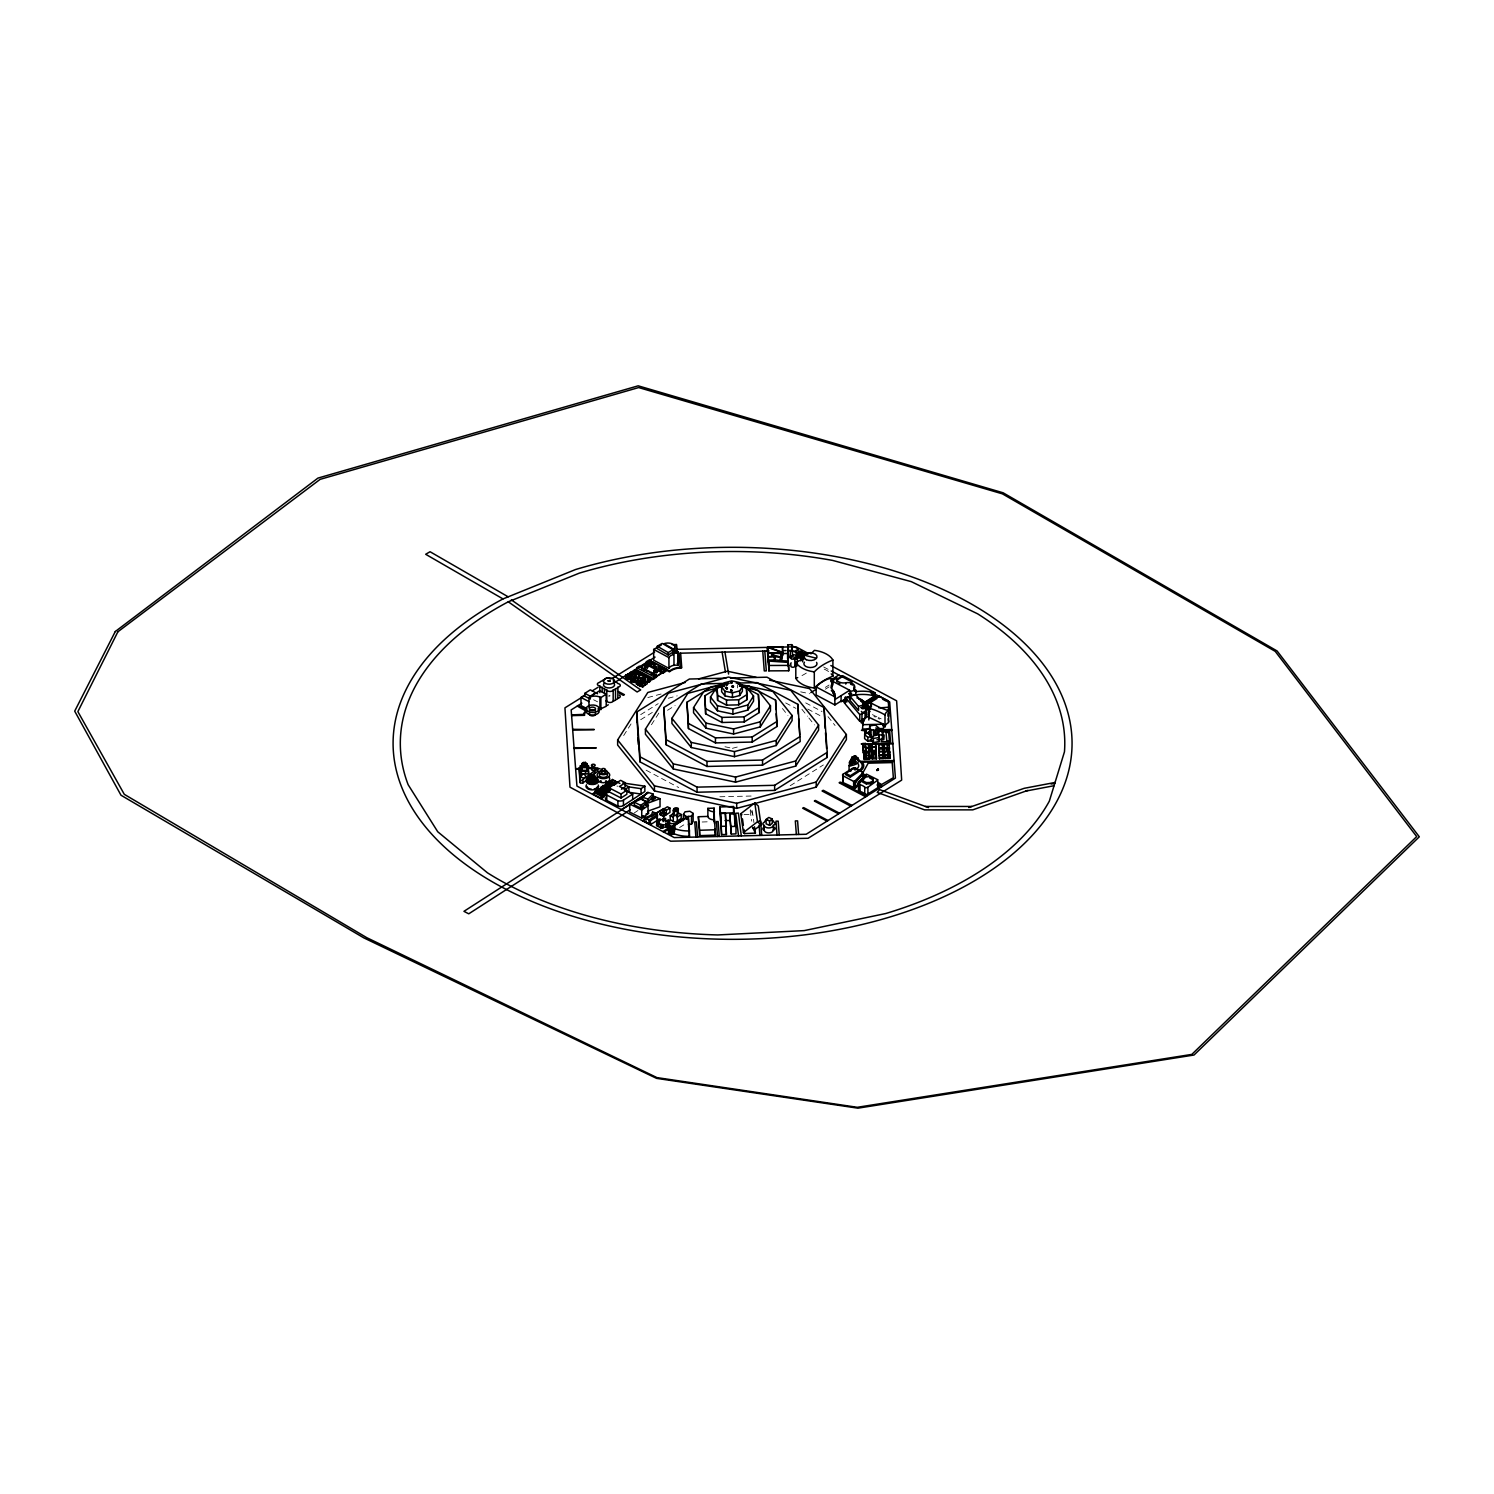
<?xml version="1.0" encoding="UTF-8"?>
<svg xmlns="http://www.w3.org/2000/svg" width="1494" height="1494" viewBox="0 0 1494 1494"><rect width="100%" height="100%" fill="white"/><g stroke="black" fill="none" stroke-linecap="round" stroke-linejoin="round"><path stroke-width="0.75" stroke-dasharray="5 3.75" d="M623.67 735.552L632.111 722.256M651.44 724.739L659.862 711.499M634.278 812.96L637.919 810.514M679.565 827.545L685.354 823.885M618.086 786.18L616.929 786.105M825.304 687.389L829.058 685.036M825.379 689.201L829.058 686.885M640.683 714.636L658.219 703.637M640.683 719.716L652.374 712.395M667.557 710.266L675.101 705.542M790.214 785.713L823.343 764.965M647.817 697.549L661.076 694.019M668.266 698.258L677.193 695.868M732.433 748.326L739.661 746.402M608.768 695.214L610.112 695.812L608.768 696.409M744.049 814.641L752.733 814.211L749.895 808.553M702.161 821.999L707.876 821.793M719.884 796.769L751.818 796.022M800.691 691.853L809.58 693.72M724.963 746.739L730.566 747.934M593.585 699.752L597.563 701.825M823.68 666.978L829.357 669.984M805.714 702.89L822.017 711.555M807.75 709.052L822.017 716.653M785.676 702.927L795.91 708.361M646.08 770.194L678.706 787.543M827.993 716.672L835.071 725.505M801.886 709.258L807.451 716.205M808.852 717.96L814.417 724.907M782.426 708.511L787.954 715.402M752.266 810.644L753.928 822.596M750.193 810.663L751.687 821.14M737.476 684.551L737.476 687.95M806.33 673.066A59.088 34.119 0 0 1 799.551 676.763M824.202 669.125A25.249 14.585 0 0 1 828.834 671.758M881.161 718.838A94.533 54.587 0 0 1 878.304 717.55M876.885 716.877A94.533 54.587 0 0 1 871.506 714.076M879.518 719.118A81.479 47.042 0 0 1 878.098 718.483M875.335 717.139A81.479 47.042 0 0 1 873.971 716.448"/><path stroke-width="1.5" d="M658.761 825.939L659.078 822.503L656.874 822.186L656.557 825.622L661.487 828.348L662.757 828.124L663.056 824.707L660.852 824.389L660.852 827.078M851.599 757.981L853.466 758.298L852.999 761.903L856.267 761.66L854.064 763.527L856.137 763.527L855.11 762.482M586.843 763.509L586.843 770.362L581.894 770.362L581.913 763.509L586.843 763.509L586.843 766.198M629.254 675.381L628.918 676.95L626.808 676.782L625.669 675.064L631.103 674.56L629.254 675.381L628.918 679.359L625.65 678.519L627.293 677.566M830.907 680.349L849.656 690.265L834.903 699.547L834.324 695.027M816.154 686.923C819.814 682.347 836.136 672.412 831.859 684.196A10.981 6.331 0 0 0 832.363 689.294L834.903 696.858L816.154 686.923L816.154 695.009L834.903 704.944L841.085 701.041A19.982 11.541 0 0 1 846.818 700.014M869.732 725.916L869.545 729.259L875.017 730.398L878.584 727.746L875.316 724.963L869.732 725.916L869.545 734.637L871.058 734.955L871.058 729.576M869.545 734.637L864.783 731.201L868.35 728.549M869.732 731.294L864.615 734.562L867.883 737.326L867.883 741.36L873.467 740.426M873.504 730.08L873.467 736.393L867.883 737.326M870.087 739.735L873.355 742.499L878.939 741.566L879.107 738.204M876.903 739.847L882.487 738.914L882.674 735.552L882.674 731.518L877.202 730.379M882.487 738.914L882.674 731.518M877.837 768.738L878.397 770.176L877.09 770.082M869.545 728.867L862.542 729.035L863.252 719.23L867.659 716.69L883.533 724.198L883.533 728.53L878.864 728.642M799.832 655.866L795.35 652.056L800.093 655.343M831.28 688.155A10.981 6.331 0 0 1 831.859 686.885L832.644 683.542L831.355 680.834M668.938 668.378L668.938 657.621A7.096 4.09 0 0 1 673.14 654.708L673.645 651.421L678.183 651.701L677.903 665.334A7.096 4.09 0 0 0 675.027 665.185L673.14 665.465A7.096 4.09 0 0 0 668.938 668.378L653.681 660.199L653.681 649.423L661.356 644.997M673.364 654.279L673.682 649.255A6.947 4.015 0 0 0 672.823 644.194A6.947 4.015 0 0 0 664.046 643.709L673.682 649.255M677.903 665.334L678.183 651.701M877.818 768.812C879.686 770.792 876.343 769.896 878.155 768.812M629.254 677.79L630.898 677.903L631.103 674.56M613.175 680.853A3.305 1.905 0 0 1 615.509 682.198A3.305 1.905 0 0 1 617.825 683.542A3.305 1.905 0 0 1 620.253 685.148A3.305 1.905 0 0 1 618.628 687.035L617.844 687.352A3.305 1.905 0 0 1 615.509 688.715A3.305 1.905 0 0 1 613.175 690.06A3.305 1.905 0 0 1 610 691.461A3.305 1.905 0 0 1 606.807 690.06A3.305 1.905 0 0 1 604.472 688.715A3.305 1.905 0 0 1 602.157 687.352A3.305 1.905 0 0 1 599.822 686.007A3.305 1.905 0 0 1 597.376 684.177A3.305 1.905 0 0 1 599.822 682.347A3.305 1.905 0 0 1 602.157 680.984A3.305 1.905 0 0 1 603.688 679.845L604.323 679.677A3.305 1.905 0 0 1 606.956 678.201A3.305 1.905 0 0 1 610.318 679.042M617.881 687.221L617.844 698.408A3.305 1.905 0 0 1 615.509 699.752A3.305 1.905 0 0 1 613.175 701.097A3.305 1.905 0 0 1 610 702.497A3.305 1.905 0 0 1 606.807 701.097A3.305 1.905 0 0 1 606.022 700.91M730.697 682.739C731.612 682.123 732.247 683.598 730.697 682.328M731.07 682.328L731.164 683.019M864.522 702.516L864.54 702.423A3.305 1.905 0 0 0 862.897 700.779L862.393 700.649A3.305 1.905 0 0 0 860.077 699.136L859.592 699.024A3.305 1.905 0 0 0 856.902 697.903M878.267 769.503L877.071 770.325M727.69 683.617L726.719 683.169C724.011 687.632 729.427 681.731 726.962 684.943M726.85 685.036L726.999 684.103M674.13 833.783A24.782 14.305 0 0 0 689.444 836.323L689.444 830.944A24.782 14.305 0 0 1 674.13 828.404L674.522 823.68L668.826 823.511L668.416 833.11C673.813 837.835 675.848 830.44 674.13 825.715M674.672 827.919L674.877 824.445M878.435 769.933L876.959 770.605L877.8 769.055M790.513 657.528L788.458 657.64L787.712 644.848L791.764 644.642L792.642 655.212M802.353 654.708L805.471 654.092L802.353 654.708L802.353 660.759M854.96 780.914L863.028 772.659L860.432 770.437A8.572 4.949 0 0 1 855.576 767.86L853.279 767.841L843.064 774.247L843.064 780.97A1.998 1.158 0 0 0 843.176 782.595L855.147 788.216L854.96 780.914L855.632 782.464L862.953 774.116L854.96 782.258M647.668 667.314L646.435 665.334L644.53 667.09L647.332 667.444L647.668 666.511L644.885 666.175M647.332 668.248L647.668 665.969M653.812 672.673L654.148 670.395L656.949 670.731L656.949 672.076M656.949 670.731L656.594 672.207L653.812 671.87L656.949 671.273M674.037 808.684L673.925 813.278A2.241 1.289 0 0 0 674.448 814.23M780.764 657.435L779.644 660.404L775.181 659.844L774.826 656.688L780.764 657.435L780.764 661.02M877.762 769.429L877.426 770.082M794.808 658.424A2.054 1.195 0 0 0 792.548 656.837A2.054 1.195 0 0 0 791.297 658.761A2.054 1.195 0 0 0 794.808 658.424L794.939 658.126M790.961 665.67A2.054 1.195 0 0 0 792.175 667.183A2.054 1.195 0 0 0 794.808 666.492L794.864 658.275M663.149 821.644L663.448 818.208L664.718 817.984L665.67 821.214M665.372 821.943L665.67 818.507M788.29 661.039L787.599 653.382L781.418 653.7L781.922 657.36L780.559 660.665L788.29 661.039L788.29 666.417M666.156 823.474L666.754 824.763L668.36 823.829L663.056 825.23L658.779 823.773L658.126 822.503L660.404 819.422L659.47 818.88L657.846 819.814L658.2 821.775M666.156 824.016L668.079 822.204L667.444 820.411L668.714 820.187L669.349 824.146L669.667 820.71M667.127 821.681L667.444 820.411M660.535 827.807L660.852 824.389M662.757 828.124L663.056 824.707M663.056 827.396L668.36 826.518M849.451 764.909L849.451 762.22L851.449 759.587L852.757 763.602L849.078 765.619L849.078 770.997A9.169 5.304 0 0 0 851.113 770.923M851.132 761.585L852.066 757.066L852.999 760.558L855.296 759.96L852.925 758.56M852.925 757.215L852.476 759.475L853.466 758.298M647.518 813.539L646.118 813.95M683.412 820.561L683.412 814.51L685.018 811.802L689.873 811.261L693.123 813.408L693.123 821.495L691.498 824.184L688.473 824.539L689.444 836.323M691.498 824.184L691.498 816.116L693.123 813.408M596.872 770.008L597.749 771.24L582.865 783.005L580.382 783.155L579.149 767.692L579.784 779.756L581.334 780.708L598.011 768.159L587.889 767.505M769.559 680.162L809.58 688.641L846.388 734.544L846.388 739.623L816.21 787.114L736.691 808.366L654.447 790.942L617.638 745.039L617.638 739.96L647.817 692.469L685.372 682.422M645.427 729.128L668.266 693.179L728.474 677.081L790.737 690.284L818.6 725.02L818.6 730.118L795.742 766.067L735.552 782.165L673.29 768.962L645.427 734.208L645.427 729.128L673.29 763.882L673.29 768.962M738.652 684.14L772.753 691.367L792.081 715.477L792.081 720.575L776.226 745.506L734.469 756.674L691.274 747.523L671.927 723.413L671.927 718.315L687.8 693.384L727.354 682.795M743.209 687.221L758.093 690.377L770.474 705.822L770.474 710.901L760.315 726.868L733.591 734.021L705.934 728.157L693.552 712.731L693.552 707.633L703.711 691.666L724.721 685.839M739.978 685.989L746.608 687.408L753.536 696.036L753.536 701.134L747.859 710.061L732.9 714.076L717.419 710.789L710.49 702.143L710.49 697.063L716.168 688.118L716.168 691.517M721.639 687.091L724.366 682.777L731.593 680.853L739.044 682.422L742.387 686.586L742.387 691.218L739.661 695.532L732.433 697.455L724.963 695.868L721.639 691.703L721.639 687.091L724.963 691.255L724.963 695.868M739.661 695.532L739.661 690.9L742.387 686.586M747.859 710.061L747.859 704.981L753.536 696.036M760.315 726.868L760.315 721.789L770.474 705.822M776.226 745.506L776.226 740.426L792.081 715.477M795.742 766.067L795.742 760.969L818.6 725.02M816.21 787.114L816.21 782.034L846.388 734.544M790.998 650.357L792.903 650.674L788.608 650.488L790.513 650.805L790.251 657.136L788.608 657.211L787.712 644.848M861.328 711.387L862.766 712.825L864.354 711.63M865.437 717.792A3.305 1.905 0 0 0 866.277 715.943L866.595 706.475A3.305 1.905 0 0 0 866.259 705.019L865.866 704.72A3.305 1.905 0 0 0 864.559 702.516M807.638 653.7L810.42 652.598L811.503 653.532M643.821 685.372L641.561 685.41L643.821 685.372L642.663 687.035L641.393 686.288L642.551 685.615L641.486 682.945C639.787 684.457 641.15 688.323 640.291 682.179L639.245 681.581L637.994 684.345L636.351 683.935L637.172 680.274L637.863 684.252M858.639 782.37L866.427 774.135L878.042 779.887L867.902 787.226A2.222 1.289 0 0 1 864.746 787.301A8.572 4.949 0 0 0 859.89 784.723L859.386 784.462A3.175 1.83 0 0 1 858.639 782.37L858.639 789.112A3.175 1.83 0 0 0 859.386 791.204L859.89 791.465A8.572 4.949 0 0 1 864.746 794.042A2.222 1.289 0 0 0 867.902 793.949L877.874 787.674L877.781 786.386M858.639 789.112L858.004 783.547L865.325 774.639M862.654 779.084L858.004 783.547M843.064 774.247A1.998 1.158 0 0 0 843.176 775.872L853.784 781.474L855.632 781.101M857.873 784.294L855.632 787.842M862.953 779.494L855.483 788.01L855.483 781.287M646.342 793.351L640.721 799.253L629.702 804.052L629.702 812.12L641.729 818.096L648.527 813.408L647.574 803.23L660.031 798.692L660.031 806.779L647.574 811.298L648.527 813.408M642.737 797.292L647.724 792.287L653.102 794.061L653.102 796.75L648.097 801.774L642.737 799.981L642.737 797.292L648.097 799.085L653.102 794.061M726.719 683.393C726.794 685.597 724.814 682.366 727.839 684.065M726.476 684.551L727.391 683.393M597.749 768.551L597.749 771.24M733.517 686.81C730.379 685.634 734.712 687.352 731.724 686.904M668.341 824.258L671.422 826.443L674.672 825.23M849.208 697.212L849.078 698.37L850.982 698.744M740.744 813.726L754.806 802.913L758.298 805.994L760.988 824.856L754.956 829.506L752.584 827.415L755.422 833.073L744.572 833.596L743.433 832.588L740.744 813.726L741.883 814.734M743.433 832.588L757.495 821.775L754.806 802.913M766.123 819.459L768.775 817.442L772.249 818.973L772.249 823.362L769.597 825.379L766.123 823.848L766.123 819.459L769.597 820.99L772.249 818.973M732.172 683.057L732.116 682.067M866.184 715.813L866.539 715.533A3.305 1.905 0 0 0 866.539 713.628L866.595 713.198A3.305 1.905 0 0 0 866.259 711.742L865.866 711.443A3.305 1.905 0 0 0 865.698 709.986M864.186 719.081L861.926 719.417M871.058 734.955L870.087 735.683L873.355 738.466L873.355 742.499M873.504 735.459L876.007 735.048L876.007 729.67M877.594 728.474L877.594 733.853L878.584 727.746M678.183 808.534L678.183 812.829L681.189 814.473L681.189 818.413L677.249 821.121A2.092 1.214 0 0 1 673.383 821.345L670.208 819.664L670.208 815.705L674.037 812.997M681.189 814.473L677.249 817.181A2.092 1.214 0 0 0 675.848 815.668M641.729 818.096L641.729 810.028L648.527 805.341M634.278 802.185L639.731 798.524L646.099 801.68L646.099 804.37L647.444 804.258L645.8 803.641L640.627 808.03L634.278 804.892L634.278 802.185L640.627 805.341L646.099 801.68M730.846 689.705L732.041 690.732L730.846 689.705L730.846 691.05L732.041 690.732M862.99 778.654L865.717 776.861L869.825 776.712L872.907 778.281L873.187 781.997L870.46 783.79L866.352 783.939L863.252 782.37L862.99 778.654L862.99 779.999L865.717 776.861M863.252 782.37L863.252 781.026L866.352 782.595L870.46 782.445L873.187 780.652M609.982 789.598L606.433 791.895A3.884 2.241 0 0 0 606.769 795.069L606.769 800.448L617.918 806.144A4.631 2.671 0 0 0 623.446 805.527L644.848 791.54L644.848 786.161L622.811 782.968M606.769 795.069L617.918 800.765A4.631 2.671 0 0 0 623.446 800.13L632.672 794.117L624.361 789.859L628.918 786.908L641.038 788.664L644.848 786.161M625.314 782.744L619.524 786.479L626.845 790.27L626.845 794.266L621.037 798.001L609.01 791.801L609.01 787.805L620.608 780.316L625.314 782.744L625.314 786.74L621.448 789.243M621.037 798.001L621.037 794.005L626.845 790.27M845.809 773.406L854.176 767.991L858.714 770.325L858.714 771.67L850.347 777.085L845.809 774.751L845.809 773.406L850.347 775.741L858.714 770.325M588.468 698.109L584.826 696.204L584.826 693.365L590.298 689.854L597.563 693.758M586.974 708.642L580.998 705.523L580.998 697.455L584.528 695.196M590.298 699.061L590.298 696.223L595.77 692.693M588.972 707.652L588.972 697.549L599.561 690.751L606.191 694.187L606.191 706.307L599.916 709.202L599.916 697.082M598.179 708.586A8.18 4.725 0 0 1 599.169 708.884L600.887 709.706L600.887 697.586L606.191 694.187M626.472 812.288L468.743 913.824L463.943 911.34L647.929 792.903L621.392 809.599M636.761 667.725L639.301 666.1A2.39 1.382 0 0 0 641.748 667.37A2.39 1.382 0 0 0 644.213 668.64A2.39 1.382 0 0 0 646.659 669.928A2.39 1.382 0 0 0 649.106 671.198A2.39 1.382 0 0 0 651.552 672.468A2.39 1.382 0 0 0 653.998 673.738A2.39 1.382 0 0 0 656.445 675.027L656.445 677.174L653.905 678.799L636.761 669.872L636.761 667.725L653.905 676.651L656.445 675.027M646.435 661.693L648.975 660.068L666.119 668.995L666.119 671.142L663.56 672.767A2.39 1.382 0 0 0 661.114 671.497A2.39 1.382 0 0 0 658.667 670.227A2.39 1.382 0 0 0 656.221 668.938A2.39 1.382 0 0 0 653.774 667.669A2.39 1.382 0 0 0 651.328 666.399A2.39 1.382 0 0 0 648.882 665.129A2.39 1.382 0 0 0 646.435 663.84L646.435 661.693A2.39 1.382 0 0 1 648.882 662.962A2.39 1.382 0 0 1 651.328 664.251A2.39 1.382 0 0 1 653.774 665.521A2.39 1.382 0 0 1 656.221 666.791A2.39 1.382 0 0 1 658.667 668.061A2.39 1.382 0 0 1 661.114 669.349A2.39 1.382 0 0 1 663.56 670.619L666.119 668.995M646.435 663.84L648.975 662.216M661.058 815.164L661.058 812.941L662.888 811.765L666.305 813.651L662.888 812.923L663.822 809.076L667.426 806.779L669.91 808.067L669.91 812.419L663.541 816.471L659.601 814.417L664.382 810.308M659.601 814.417L664.382 811.373M666.305 814.716L666.305 810.364L669.91 808.067M663.541 816.471L663.541 814.23L665.372 813.053L665.372 814.23M673.794 825.846L685.354 818.488L685.354 815.799M581.894 703.17L571.175 709.911L576.927 786.068L674.261 837.592L806.181 834.268L895.41 778.075L889.677 701.9L870.162 691.573M614.426 682.665L647.163 662.047M648.919 660.946L655.063 657.08M607.143 705.504L608.282 704.794M595.023 792.193L597.973 788.72L601.204 790.419L601.204 792.044L598.254 793.893L595.023 791.372L596.181 790.643L599.411 792.362L598.254 793.893M601.279 788.234L604.51 789.934L606.303 787.207L606.303 788.813L603.352 790.662L600.121 788.963L603.072 785.489L610.654 789.766M608.338 787.413L609.496 785.881L606.247 784.163L605.107 784.892L608.338 787.413L611.27 785.564L611.27 783.939L609.496 786.684L606.247 784.985L606.247 783.36L608.039 782.24L612.708 784.667L615.64 782.819L615.64 781.213L612.409 779.494L610.616 782.24M612.409 779.494L612.409 781.101L609.459 782.968L610.616 781.418L613.847 783.136L612.708 784.667M600.121 788.963L601.279 787.431L604.51 789.131L603.352 790.662M604.024 786.255L608.488 789.206M605.107 785.695L608.039 783.846L608.039 782.24M608.226 783.416L612.036 784.929M613.847 783.939L615.64 781.213M596.181 791.465L599.411 793.165L601.204 790.419M599.318 794.453L602.25 790.98L605.425 792.66L605.425 794.285L602.493 796.134L599.318 793.65L600.457 792.922L603.651 794.603L602.493 796.134M607.591 792.903L608.749 791.372L605.556 789.691L604.416 791.222L607.348 787.749L607.348 789.374M612.335 784.499L609.384 787.973L610.542 786.442M619.879 783.435L616.705 781.754L614.912 784.499M614.912 783.696L613.754 785.228L616.705 783.379L616.705 781.754M600.457 793.725L603.651 795.406L605.425 792.66M608.749 792.175L610.523 789.448M600.102 798.338L605.929 794.677M601.018 798.823L604.902 796.377M810.831 692.618L816.434 689.089M831.355 679.695L838.825 674.989M830.907 681.694L836.771 677.996A7.003 4.052 0 0 0 838.862 681.88A7.003 4.052 0 0 0 845.772 682.758A6.779 3.922 0 0 1 852.663 683.71A6.779 3.922 0 0 1 854.307 687.688A3.959 2.278 0 0 0 855.875 690.303L855.875 694.878M837.368 682.104A7.003 4.052 0 0 1 836.771 679.34L842.635 675.643L875.26 692.917L875.26 696.148L863.532 703.543M626.322 812.213L630.132 809.823M838.433 679.135L842.186 676.763M642.681 820.86L664.064 808.515L651.067 816.695M652.486 812.157A5.64 3.249 0 0 1 657.304 814.716L657.36 820.337L650.45 824.669L644.194 821.345L644.194 817.367A9.188 5.304 0 0 0 652.486 812.157L657.304 814.716L649.031 819.945L649.031 823.904M650.45 824.669L650.45 820.71L657.36 816.378A7.862 4.538 0 0 0 657.304 814.734M841.085 695.662L841.085 701.582L849.656 696.185L855.483 694.467L864.242 704.757L864.242 708.791M863.532 703.002L875.26 695.606L871.189 693.44M662.925 831.579L668.602 828.012M674.261 824.445L683.729 818.488M863.719 704.888L878.155 695.812M866.24 704.16L878.902 696.204M663.915 832.102L667.687 829.73M675.251 824.968L682.814 820.206M645.744 663.429L640.011 667.034L657.024 676.072L662.776 672.468L645.744 663.429L641.916 666.641M662.776 672.468L657.024 676.072M636.78 722.162L636.78 711.984L689.388 679.023L725.897 678.164M736.206 683.094L757.047 682.609L797.945 704.365L800.224 741.528L762.538 765.152L706.979 766.459L666.081 744.703L663.803 707.54L701.489 683.916L729.259 683.262M739.381 686.007L748.55 685.783L775.591 700.163L777.085 726.457L752.192 742.051L715.458 742.929L688.435 728.549L686.923 702.255L711.835 686.661L723.301 686.381M742.032 685.877L758.41 694.579L759.307 712.507L744.236 721.957L721.994 722.498L705.616 713.777L704.701 695.849L725.337 683.15M746.925 694.617L746.925 699.715L738.69 704.869L726.532 705.149L717.606 700.406L717.101 688.304L717.606 695.308L726.532 700.07L738.69 699.79L746.925 694.617L746.421 687.613L737.476 682.851M704.701 695.849L705.616 708.698L721.994 717.4L744.236 716.877L759.307 707.428M686.923 702.255L688.435 723.469L715.458 737.849L752.192 736.972L777.085 721.359M663.803 707.54L666.081 739.623L706.979 761.38L762.538 760.054L800.224 736.449M636.78 711.984L639.974 756.767L697.063 787.133L774.639 785.302L827.228 752.341L824.053 707.558L766.964 677.193L730.454 678.052M636.78 717.064L639.974 761.847L697.063 792.231L774.639 790.401L827.228 757.421L827.228 752.341M584.434 695.737L564.937 707.839L569.98 787.17L670.694 841.197L808.086 838.283L901.666 780.129L896.624 700.817L830.851 665.54M592.24 690.882L598.086 687.259M611.737 678.762L654.615 652.112M865.866 711.443L865.941 703.973L878.902 695.924L888.258 700.835L888.911 710.509L888.911 709.164M867.79 704.16L877.034 698.426M853.858 757.439C859.797 751.631 849.843 763.527 855.222 757.346M657.267 646.248L662.178 643.391L673.122 649.703L673.122 652.131L668.192 654.97L657.267 648.657L657.267 646.248L668.192 652.561L673.122 649.703M632.373 672.039L634.091 671.049L636.761 673.421L634.091 671.889L632.373 672.879L636.761 672.58M633.213 673.364L631.999 674.074L630.375 672.412L633.213 673.364L631.999 675.718L630.375 672.412M635.958 677.473L639.544 678.22L639.544 674.13L635.958 673.383L635.436 671.758L634.035 672.263L635.323 674.597L641.299 673.327L645.819 676.595L644.661 679.975L641.262 678.015M630.319 677.828L631.887 676.913L633.942 677.959L632.242 678.93L633.101 681.88L633.101 679.434L635.417 679.434L635.417 681.88L631.364 681.899L630.319 677.828L631.364 681.899M639.171 673.551L636.145 673.14L638.461 672.487L639.171 675.456M630.319 680.274L631.887 679.378M634.035 676.352L634.166 678.015L638.405 678.874M635.417 679.434L631.364 679.434M637.863 681.787L636.239 681.395M637.77 677.398L643.223 678.145L642.177 682.048L637.77 680.704L637.77 677.398L643.223 678.145M639.581 674.317L644.661 677.268L645.819 676.595M640.291 682.179L638.143 683.188L639.245 681.581M647.5 678.015L650.376 679.042L650.376 681.283L648.657 682.291L647.5 681.619L647.5 678.015L648.657 678.687L648.657 682.291M643.559 680.947L647.275 681.731L647.275 683.785L645.315 684.906L643.559 680.947L645.315 684.906M648.657 678.687L647.5 679.378L650.376 679.042M637.471 682.907L638.143 685.242L640.291 684.233M642.551 683.561L639.525 684.271L640.945 683.972M643.559 682.982L644.736 680.274M640.328 685.69L642.551 685.615M645.315 682.87L648.657 680.947L647.5 680.274L648.06 677.697M725.486 687.651L727.41 687.819C727.97 690.452 723.768 686.736 726.345 688.155L726.345 687.613M725.486 688.099L726.868 687.52L726.868 688.902M731.481 690.321L732.041 690.377M865.007 718.67A3.305 1.905 0 0 1 863.476 719.828L859.778 721.341L859.778 714.599L863.476 713.105A3.305 1.905 0 0 0 865.119 711.443L865.437 711.051A3.305 1.905 0 0 0 866.277 709.22L866.539 708.81A3.305 1.905 0 0 0 866.539 706.905L866.371 706.774M673.252 821.308L673.346 810.756M502.992 598.926L575.545 569.531A339.493 196.013 0 0 1 1071.721 734.618A339.493 196.013 0 0 1 602.885 924.469A339.493 196.013 0 0 1 502.992 598.926L425.659 554.274L430.067 551.734L508.165 596.816M508.277 601.802L579.373 573.117A332.228 191.811 0 0 1 832.7 560.437L911.265 581.633L977.674 613.847A332.228 191.811 0 0 1 1064.456 751.837L1049.33 801.139A332.228 191.811 0 0 1 885.737 913.525L804.22 930.613L717.811 934.945A332.228 191.811 0 0 1 487.436 872.795L437.742 831.766L408.142 784.705A332.228 191.811 0 0 1 508.277 601.802L637.116 691.983L640.683 689.911L511.322 599.86M583.22 762.519L585.517 762.407L584.528 763.621L583.22 762.519L583.332 765.974L584.528 766.31L585.629 765.862L585.517 762.407M848.966 696.858L845.268 697.287L845.268 704.029L859.778 721.341M799.178 657.528L799.178 651.477L800.485 650.973L801.979 652.262L801.979 654.97L800.691 655.455L802.67 656.464M799.178 651.477L801.979 652.262M795.2 652.467L796.209 652.094M872.608 759.083L872.608 757.215L876.436 757.047L876.436 758.933L870.909 758.578L870.853 756.113L872.477 755.534M870.853 757.458L872.477 756.879L872.44 754.265L876.268 754.115L876.287 756.73M1027.835 790.382L972.762 809.86L924.562 809.86L877.202 792.38L879.592 789.616L928.502 807.582M652.094 799.197L652.15 800.429L653.644 799.533M968.766 807.544L1024.23 788.309L1055.063 782.464M767.524 819.627A4.575 2.633 0 0 0 764.648 821.681L764.274 822.279A3.305 1.905 0 0 0 763.957 825.286L764.405 830.925A4.482 2.577 0 0 0 769.261 832.868A4.482 2.577 0 0 0 773.22 830.347L773.631 825.174A3.305 1.905 0 0 0 773.929 822.167L773.705 821.831A4.575 2.633 0 0 0 772.043 820.038M773.201 830.253L773.631 830.122A3.305 1.905 0 0 0 774.508 827.471M858.546 706.363L858.546 710.397L849.806 700.126L849.806 696.092L858.546 706.363L864.242 704.757M698.613 678.892L727.335 671.217L756.225 677.342M724.963 691.255L732.433 692.824L739.661 690.9M710.49 697.063L717.419 705.71L732.9 708.978L747.859 704.981M693.552 707.633L705.934 723.077L733.591 728.923L760.315 721.789M671.927 718.315L691.274 742.425L734.469 751.594L776.226 740.426M673.29 763.882L735.552 777.067L795.742 760.969M617.638 739.96L654.447 785.863L736.691 803.286L816.21 782.034M797.03 665.988L794.864 666.343M733.461 686.474L731.985 685.877M617.881 698.258L618.628 698.072A3.305 1.905 0 0 0 619.319 695.083M640.945 686.045L639.525 686.344L643.821 686.362M673.364 652.934L675.027 653.065A7.096 4.09 0 0 1 677.903 653.214M1025.836 791.073L1054.073 785.713M645.763 667.202L645.763 668.546L644.53 667.911L644.53 666.567L647.332 666.903M653.812 671.329L656.594 671.665L656.594 673.01M663.149 818.955L665.372 819.254M660.385 819.422L667.444 820.934M882.487 734.88L876.007 735.048M873.355 738.466L878.939 737.532L879.107 734.17L877.594 733.853M656.557 822.933L658.779 823.231M667.127 821.14L669.349 821.457M660.535 825.118L662.757 825.435M1051.085 783.995L1054.783 783.398M630.375 674.074L631.981 673.85M683.412 814.51L686.661 816.658L691.498 816.116M685.354 818.488L688.473 819.142L689.444 830.944M768.85 670.862L768.682 661.058L788.216 662.421L788.72 665.409L788.72 670.787L768.85 670.862L768.682 666.436M729.726 814.062L734.413 813.875L735.982 826.331L735.982 833.876L731.294 834.063L729.726 814.062L731.294 834.063M731.294 826.537L735.982 826.331M866.184 755.796L869.265 755.665L869.433 759.213L864.26 759.438L863.999 755.068L866.184 754.993M872.477 754.993L876.287 754.843L876.436 758.933M879.312 755.254L883.085 755.105M884.728 755.03L887.884 754.9M863.999 755.068L864.26 757.29L866.352 757.197M869.433 757.869L866.352 758L865.941 751.743L863.607 751.837L863.924 756.711L863.607 751.837M883.962 744.647L884.878 758.597L889.994 758.392L889.994 757.309L888.034 757.383L887.119 744.572L883.962 744.647L883.962 745.992M879.443 758.821L883.215 758.653L883.215 757.309L879.443 757.477L879.443 758.821L878.715 744.778L882.487 744.703L883.215 758.653M768.607 660.087L774.807 659.862L774.452 656.706L768.252 656.93L768.607 665.465L767.823 653.308L774.079 653.177L771.446 654.689L774.378 656.37L774.452 660.292M872.272 751.389L876.082 751.239L876.082 753.406L872.272 753.536L872.216 750.455L876.044 750.343L876.044 752.771L872.216 752.864A3.1 1.793 0 0 1 871.618 750.007M865.941 752.416L869.022 752.304L869.433 759.213M879.126 751.949L882.898 751.799M887.641 751.631L884.485 751.743L884.485 753.088M887.641 751.912L889.453 751.837L889.77 755.796L889.453 751.837M887.641 752.976L889.453 752.92L889.528 751.351L884.448 751.202L884.448 752.546M863.924 754.713L866.146 754.619L866.352 759.344M866.146 755.292L869.247 755.18M707.876 816.415L698.352 816.732L699.678 835.65L715.477 835.127L714.487 819.832A6.275 3.623 0 0 1 707.876 816.415L707.876 808.347L714.132 808.142L714.487 823.418M698.352 816.732L699.678 830.272L715.477 829.749M719.884 806.984L733.535 806.536L734.133 812.792L720.5 813.24L719.884 806.984L720.5 820.766M725.038 820.617L729.595 820.467M672.132 644.661L676.427 644.53L677.193 652.635L677.193 651.291M768.215 656.557L774.378 656.37M888.65 732.415L886.035 732.62L886.801 741.005L889.397 740.931L888.65 732.546M865.661 747.43L863.215 747.504L863.457 753.107L862.86 743.508L865.399 743.433L865.885 751.426L868.985 751.351L869.247 756.524M875.857 747.299L872.029 747.392L872.029 749.82M865.661 748.382L868.761 748.289L868.985 751.351M878.92 748.289L882.693 748.195M884.224 748.158L889.303 748.289L889.528 752.416L887.604 752.472L887.361 748.064M887.38 748.345L889.303 748.289M863.457 750.548L865.885 750.474L865.941 753.76M887.604 751.389L889.528 751.351M865.885 753.032L868.985 752.957L868.5 744.759L868.705 749.334M725.374 813.334L720.538 813.464L721.565 834.623L726.42 834.492L725.374 813.334L726.42 834.492M721.565 826.331L726.42 826.201M769.055 650.973L679.098 653.233L680.162 667.314L681.712 667.276L680.648 653.195M783.92 650.6L786.087 650.544M571.567 714.879L583.594 714.393A9.674 5.584 0 0 1 585.984 711.013L577.263 706.083M571.623 715.626L584.602 715.327A8.852 5.117 0 0 1 586.246 711.667M572.65 729.315L594.313 729.539L572.706 730.08M866.109 730.155L861.44 730.286L866.184 731.052M880.097 729.819L891.769 729.52M880.171 730.697L891.825 730.417M574.032 747.691L596.255 747.915L574.088 748.457M892.796 743.116L861.216 743.919L892.852 743.937M863.065 746.458L865.624 746.402L865.661 749.988M865.624 747.784L868.705 747.71M887.343 747.523L887.38 749.428L889.303 749.372L889.416 747.747L884.168 747.598L884.224 749.502M887.343 747.803L889.416 747.747M878.883 749.073L882.655 748.98M884.168 748.942L889.416 748.83L889.191 744.778L887.119 744.572L889.191 745.861M575.601 768.663L582.268 768.495M588.935 768.327L600.102 768.7M861.384 761.38L894.103 760.558M575.657 769.298L582.324 769.13M862.281 762.201L894.159 761.417M758.821 821.102L760.633 821.046L761.697 835.389M719.791 686.4L724.235 686.288M862.542 724.702L883.533 724.198M767.916 651.87L767.916 647.014L782.501 646.697L782.875 655.567M677.156 649.311L795.91 646.79L808.235 653.401M782.221 652.579L767.393 647.313L767.767 652.915L782.221 652.579L782.221 655.81M871.805 744.946L870.162 744.983L870.162 746.328L871.805 746.29L871.805 744.124L875.633 744.049L876.268 754.115M871.992 747.896L870.348 747.934L870.348 749.278L871.992 749.241L871.992 747.093L875.82 747L875.857 749.727M881.628 731.929L889.733 731.78L890.517 741.696L881.217 741.64L881.255 740.146L883.832 739.586L884.149 735.011L881.665 734.357M798.917 655.418L798.338 655.436A2.26 1.307 0 0 0 796.788 657.453A2.26 1.307 0 0 0 800.616 657.397A2.26 1.307 0 0 0 798.917 655.418L798.86 656.762M580.475 773.985L588.524 773.948L588.524 771.259L580.475 771.296L580.475 773.985L580.4 765.544L580.4 770.923M788.72 665.409L768.85 665.484L768.682 661.058M925.458 806.461L971.922 806.461M849.451 762.22L852.757 760.913L850.105 760.913L850.105 764.947M726.85 684.719L725.804 684.42M855.296 759.96L853.896 761.828L855.091 762.519M889.882 757.309L889.714 755.105L887.847 754.507M889.677 754.713L884.691 754.619L884.728 756.375M781.007 657.099L780.69 653.644L774.732 653.195L772.155 654.689L781.007 657.099L781.007 660.684M851.132 758.896L852.999 759.213M855.296 761.305L853.914 758.728M875.745 727.989L879.406 728.755L879.219 732.097L877.669 732.359L878.584 733.124M629.142 676.521L631.103 676.969M804.407 655.194L816.452 658.275M584.303 764.779L585.629 765.862M801.979 654.97L801.512 653.961L803.865 652.411L807.694 654.353M870.909 757.234L872.608 757.738L871.805 744.124M767.916 647.014L782.875 652.336M764.293 830.347L763.957 830.234A3.305 1.905 0 0 1 764.274 827.209M856.79 758.84L862.748 762.706A13.689 7.9 0 0 1 859.648 771.334M652.206 795.648L660.031 798.692M677.193 663.392L678.183 663.822M629.702 804.052L641.729 810.028M873.187 781.997L872.907 779.625L869.825 778.057L869.825 776.712M624.753 784.78L628.918 786.908L628.918 792.287L641.038 794.042L641.038 788.664M609.01 787.805L621.037 794.005M584.826 693.365L590.298 696.223M580.998 697.455L588.972 701.601M643.242 815.687L641.785 816.415M882.637 699.229L886.39 701.19M663.822 809.076L666.305 810.364M661.058 812.941L663.541 814.23M659.601 813.352L661.058 814.099M852.01 805.415L823.25 790.27L822.055 790.961L850.796 806.181M796.358 652.504L800.373 654.633M831.243 670.993L852.178 682.048M649.703 660.441L669.573 670.974A15.033 8.684 0 0 1 679.135 667.388L681.675 667.837A15.426 8.908 0 0 0 669.443 671.833L658.854 666.212M650.898 661.991L654.876 664.102M878.136 784.331L882.132 786.442M877.015 784.948L881.087 787.114M634.875 669.798L652.766 679.247L651.664 679.957L633.773 670.489M866.744 796.134L840.17 782.072L839.124 782.744L865.68 796.806M618.497 691.535L624.417 694.673L623.353 695.345L619.394 693.253M839.572 813.259L815.313 800.411L814.342 801.027L838.601 813.856M828.031 820.523L803.604 807.582L802.633 808.198L827.06 821.121M578.085 705.56L587.161 710.36M610.616 780.615L613.847 782.333M609.459 782.146L612.708 783.864M606.247 783.36L609.496 785.078M605.107 784.892L608.338 786.61M601.279 786.61L604.51 788.328M605.556 788.888L608.749 790.569M600.121 788.141L603.352 789.859M604.416 790.419L607.591 792.1M603.744 792.212L598.328 789.896L606.583 794.266M601.204 792.044L597.973 790.326L597.973 788.72M596.181 789.84L599.411 791.559M600.457 792.119L603.651 793.8M595.023 791.372L598.254 793.09M599.318 793.65L602.493 795.331M645.744 664.251L662.776 673.271M644.194 817.367L650.45 820.71M653.681 649.423L668.938 657.621M600.887 697.586L599.169 696.783A8.18 4.725 0 0 0 588.972 697.549M670.208 815.705L673.196 817.106A2.092 1.214 0 0 1 674.765 815.649M669.667 823.418L668.714 820.187M861.963 723.133L860.974 722.554A19.161 11.056 0 0 0 864.316 720.818M726.345 687.819L727.41 688.603M866.315 775.666L862.505 773.462L868.182 763.191L892.198 762.575L893.356 777.72L881.628 784.499L877.8 782.296M641.262 680.312L643.223 681.451M634.259 681.208L635.417 681.88M636.351 683.935L637.172 680.274M657.846 819.814L660.068 820.692M867.883 741.36L864.615 738.596L864.783 731.201M795.704 652.28L798.45 654.671M757.495 821.775L760.988 824.856M865.81 706.064L870.068 711.611M852.757 763.602L851.449 762.276L851.412 764.928M844.446 702.927L843.849 702.236A20.543 11.859 0 0 1 847.023 701.825M845.268 697.287L859.778 714.599M832.849 692.562L833.689 693.776L833.689 691.087M790.868 657.509L790.998 657.715A4.146 2.39 0 0 1 793.613 654.951A4.146 2.39 0 0 1 798.786 656.538M773.201 825.304L773.22 825.398A4.482 2.577 0 0 1 769.261 827.919A4.482 2.577 0 0 1 764.405 825.995L764.293 825.416M788.72 670.787L788.216 662.421M724.945 652.075L728.605 674.055M722.106 652.15L725.412 672.001M791.764 644.642L792.343 649.741M754.526 826.798L755.422 833.073M742.481 818.936L743.377 825.211M743.975 829.413L744.572 833.596M741.304 835.912L738.409 813.109L735.683 813.24L738.559 835.968M734.936 825.566L734.413 813.875M889.994 758.392L889.714 755.105L889.994 757.327M768.215 661.935L767.767 652.915M714.879 829.17L715.477 835.127M721.565 834.623L720.5 813.24M798.618 834.455L797.591 820.86L795.331 820.916L796.358 834.53M779.252 834.959L778.206 821.14L775.984 821.196L777.029 835.015M764.816 651.085L766.31 670.881L764.256 670.918L762.762 651.141M759.12 825.192L759.904 835.445M719.268 836.453L718.147 821.551L716.41 821.588L717.531 836.509M697.586 836.995L696.447 821.887L694.747 821.924L695.887 837.051M863.065 749.465L862.86 743.508M825.174 728.325L824.053 707.558M825.491 732.788L826.593 748.475M826.91 752.957L827.228 757.421M798.282 714.039L797.945 704.365M798.599 718.614L799.738 734.656M775.89 709.501L775.591 700.163M776.189 713.74L777.085 726.457M759.307 712.507L758.41 694.579M746.925 699.715L746.421 687.613M637.901 737.831L638.368 744.554M767.767 657.752L767.393 647.313M870.162 744.983L870.348 749.278M588.524 773.948L588.431 765.507L588.431 768.196M878.789 707.764A52.589 30.366 0 0 0 888.781 707.129L888.557 722.573A10.738 6.2 0 0 0 885.008 726.812A57.052 32.943 0 0 0 882.637 725.449M888.258 700.835L888.258 702.18M888.034 758.466L888.034 757.122L884.878 757.253L884.878 758.597M868.836 719.977L868.836 708.119A14.623 8.441 0 0 0 871.357 703.132A81.479 47.042 0 0 0 888.557 710.714A10.738 6.2 0 0 0 885.008 714.954L885.008 726.812M883.085 756.45L883.066 754.675L879.294 754.825L879.312 756.599M882.693 749.54L882.655 747.635L878.883 747.728L878.92 749.633M882.898 753.144L882.861 751.239L879.088 751.351L879.126 753.293M882.487 744.703L882.487 746.048M878.902 695.924L878.902 697.268M879.051 735.459L878.939 741.566M878.715 744.778L878.715 746.122M877.725 781.063L877.725 787.786M875.633 744.049L875.633 746.216M875.017 730.398L875.017 735.776M872.907 778.281L872.907 779.625M871.357 703.132L871.357 707.092M871.338 736.747L871.338 740.781M870.853 756.113L870.909 758.578M870.46 782.445L870.46 783.79M867.902 787.226L867.902 793.949M866.352 782.595L866.352 783.939M865.399 743.433L865.399 746.44M865.063 711.219L865.063 717.942M864.746 787.301L864.746 794.042M864.26 757.29L864.26 759.438M863.252 719.23L863.252 723.563M862.953 772.771L862.953 777.702M862.281 772.566L862.281 773.911M861.963 713.348L861.963 720.071M859.89 784.723L859.89 791.465M859.386 784.462L859.386 791.204M854.848 758.896L854.848 760.241M854.307 687.688L854.307 689.033A3.959 2.278 0 0 0 854.699 690.938M854.176 767.991L854.176 769.335M853.914 760.707L853.914 762.052M853.634 781.418L853.634 788.141M852.066 757.066L852.066 759.755L854.12 755.74A9.169 5.304 0 0 1 858.359 761.828A9.169 5.304 0 0 1 849.078 765.619M850.777 759.587L850.777 765.88M850.347 775.741L850.347 777.085M849.656 690.265L849.656 691.61A28.498 16.453 0 0 1 855.875 690.303M845.772 682.758L845.772 684.103M843.176 775.872L843.176 782.595M836.771 677.996L836.771 679.34M834.997 695.55L834.978 698.893M834.754 693.608L834.903 704.944M834.548 692.973L834.548 695.662M834.025 691.703L834.025 694.393M833.297 690.471L833.297 693.16M810.719 653.774A59.088 34.119 0 0 0 814.417 650.338A25.249 14.585 0 0 1 832.905 660.012L832.905 676.166A59.088 34.119 0 0 0 814.305 688.024A25.249 14.585 0 0 1 795.798 678.351L795.798 662.216A59.088 34.119 0 0 0 804.724 657.902M832.531 680.293L832.569 685.242M832.345 679.733L832.345 682.441M832.401 683.113L832.401 685.802M832.083 679.191L832.083 681.88M832.158 683.654L832.158 686.344M831.747 678.668L831.747 681.357M831.859 684.196L831.859 686.885M832.905 660.012A59.088 34.119 0 0 0 814.305 671.87L814.305 688.024M803.585 655.343L803.585 659.377M802.67 653.774L802.67 661.861M801.886 651.365L801.886 654.055M800.691 652.766L800.691 660.852M791.764 645.987A11.971 6.91 0 0 1 798.001 649.218L798.001 654.596A10.01 5.789 0 0 1 795.686 656.071M797.329 657.771L797.329 663.597M791.39 657.211L791.39 658.555M787.599 653.382L787.599 658.761M782.501 646.697L782.501 651.533M781.922 657.36L781.922 660.946M774.919 656.296L774.919 659.881M774.826 656.688L774.826 660.273M774.639 785.302L774.639 790.401M769.597 820.99L769.597 825.379M762.538 760.054L762.538 765.152M752.192 736.972L752.192 742.051M744.236 716.877L744.236 721.957M738.69 699.79L738.69 704.869M736.691 803.286L736.691 808.366M735.552 777.067L735.552 782.165M734.469 751.594L734.469 756.674M733.591 728.923L733.591 734.021M733.535 806.536L733.535 814.062M733.461 686.082L733.218 687.091M732.9 708.978L732.9 714.076M732.433 692.824L732.433 697.455M726.345 687.147L726.345 688.603M726.532 700.07L726.532 705.149M721.994 717.4L721.994 722.498M717.606 695.308L717.606 700.406M717.419 705.71L717.419 710.789M715.458 737.849L715.458 742.929M714.132 808.142L714.132 821.588M706.979 761.38L706.979 766.459M705.934 723.077L705.934 728.157M705.616 708.698L705.616 713.777M699.678 830.272L699.678 835.65M697.063 787.133L697.063 792.231M691.274 742.425L691.274 747.523M688.435 723.469L688.435 728.549M688.473 816.452L688.473 824.539M686.661 816.658L686.661 819.347M677.249 810.626L677.324 821.158M676.427 644.53L676.427 653.139M676.054 650.805L676.054 652.15M673.981 653.195L673.981 665.316M673.925 825.902L673.925 833.969M672.767 826.331L672.767 834.399M671.422 826.443L671.422 834.53M670.096 826.238L670.096 834.324M669.032 825.752L669.032 833.82M668.192 652.561L668.192 654.97M668.079 821.663L668.023 827.246M666.754 824.763L666.754 827.452M666.081 739.623L666.081 744.703M665.82 824.221L665.838 826.929M663.56 670.619L663.56 672.767M663.448 818.208L663.448 820.897M662.888 811.765L662.888 812.923M661.487 825.659L661.487 828.348M661.114 669.349L661.114 671.497M658.817 823.045L658.817 820.355L658.779 823.773M658.667 668.061L658.667 670.227M657.509 823.455L657.509 826.145M656.221 666.791L656.221 668.938M655.717 670.096L655.717 671.441M655.026 671.964L655.026 673.308M654.148 670.395L654.148 671.74M654.447 785.863L654.447 790.942M653.998 673.738L653.998 675.904M653.905 676.651L653.905 678.799M653.774 665.521L653.774 667.669M651.552 672.468L651.552 674.616M651.328 664.251L651.328 666.399M648.882 662.962L648.882 665.129M648.097 799.085L648.097 801.774M646.435 665.334L646.435 666.679M646.659 669.928L646.659 672.076M644.885 665.633L644.885 666.978M644.661 677.268L644.661 679.975M644.213 668.64L644.213 670.806M642.663 686.045L642.663 687.035M642.177 678.743L642.177 682.048M641.748 667.37L641.748 669.517M641.486 682.945L641.561 686.4M640.627 805.341L640.627 808.03M640.235 677.622L640.235 680.928M639.974 756.767L639.974 761.847M639.525 684.271L639.6 686.437M639.058 682.907L639.058 684.943M638.629 683.15L638.629 685.186M638.405 674.784L638.405 681.059M637.994 682.291L638.143 685.242M636.836 681.189L636.836 683.673M636.052 674.186L636.052 678.276M635.323 674.597L635.323 678.687M634.259 678.762L634.259 682.553M634.035 672.263L633.942 680.405M632.672 794.117L632.672 799.495M631.981 672.207L631.999 675.718M630.898 675.493L630.898 677.903M630.748 673.346L630.748 675.008M628.918 676.95L628.918 679.359M627.499 673.999L627.499 676.427M626.808 676.782L626.808 679.21M625.669 675.064L625.65 678.519M623.446 800.13L623.446 805.527M617.918 800.765L617.918 806.144M615.509 688.715L615.509 699.752M613.175 690.06L613.175 701.097M606.807 690.06L606.807 701.097M604.472 688.715L604.472 693.123M603.072 785.489L603.072 787.095M602.25 790.98L602.25 792.604M602.157 687.352L602.157 691.778M599.822 686.007L599.822 692.637M586.843 770.362L586.843 767.673L581.894 767.655L581.894 770.362M584.528 763.621L584.528 766.31M582.865 780.316L582.865 783.005M581.913 763.509L581.913 766.198M579.784 779.756L579.784 782.445M646.36 821.065A9.188 5.304 0 0 1 644.194 821.345M656.688 817.76A5.64 3.249 0 0 1 657.304 818.693A7.862 4.538 0 0 1 657.36 820.337M678.183 812.829A2.241 1.289 0 0 1 675.979 814.678M714.487 811.746A6.275 3.623 0 0 1 707.876 808.347M595.135 713.217A3.1 1.793 0 0 1 592.446 715.906A3.1 1.793 0 0 1 589.756 713.217M589.439 711.891A3.1 1.793 0 0 1 591.643 709.687A3.1 1.793 0 0 1 595.452 710.957M598.254 709.314A6.518 3.754 0 0 1 593.66 714.991A6.518 3.754 0 0 1 586.358 710.378M613.567 682.926A5.546 3.193 0 0 1 609.571 687.968A5.546 3.193 0 0 1 604.006 683.449M674.485 648.172A6.947 4.015 0 0 1 673.682 651.683M858.06 763.733A9.169 5.304 0 0 1 854.867 770.026M858.826 699.024A7.096 4.109 0 0 1 862.916 705.187L862.916 706.531A7.096 4.109 0 0 0 862.71 701.937M860.992 700.966A7.096 4.109 0 0 1 861.926 701.414M872.44 756.412A3.193 1.849 0 0 1 872.272 753.536M872.216 751.519A3.1 1.793 0 0 1 872.029 748.475M872.44 755.068A3.193 1.849 0 0 1 872.272 752.192M656.445 677.174A2.39 1.382 0 0 1 655.007 676.931M796.844 653.55A11.971 6.91 0 0 1 798.001 654.596M790.868 664.662A4.146 2.39 0 0 1 791.166 662.85M794.08 658.387A2.054 1.195 0 0 1 794.939 659.47L797.329 659.115A2.26 1.307 0 0 1 796.844 657.304M798.001 649.218A10.01 5.789 0 0 1 792.642 651.627M797.703 677.585A59.088 34.119 0 0 1 795.798 678.351M831.206 673.869A25.249 14.585 0 0 1 832.905 676.166M814.305 671.87A25.249 14.585 0 0 1 795.798 662.216M816.583 662.365A6.592 3.81 0 0 1 810.271 667.538A6.592 3.81 0 0 1 804.407 662.197M831.766 691.18A10.981 6.331 0 0 1 831.374 690.321M841.085 701.582A19.982 11.541 0 0 1 846.818 700.555M839.833 683.673A7.003 4.052 0 0 1 838.862 683.225M854.064 686.232A6.779 3.922 0 0 1 854.307 689.033M850.628 684.252A6.779 3.922 0 0 1 852.663 685.055M855.222 691.33A3.959 2.278 0 0 0 855.875 691.647A28.498 16.453 0 0 1 875.26 692.917M851.673 695.662A28.498 16.453 0 0 1 875.26 696.148M865.941 705.317A18.899 10.906 0 0 1 870.386 709.258M865.941 703.973A18.899 10.906 0 0 1 870.386 707.913M888.706 721.751A51.954 29.992 0 0 1 888.202 718.726M888.164 716.466A51.954 29.992 0 0 1 888.781 712.713M888.706 716.168A51.954 29.992 0 0 1 888.202 713.161M888.146 711.648A51.954 29.992 0 0 1 888.781 707.129M868.836 708.119A57.052 32.943 0 0 1 885.008 714.954M606.769 800.448A3.884 2.241 0 0 1 605.873 797.777M595.023 771.614A1.867 1.083 0 0 1 594.033 773.033M593.996 768.346A1.867 1.083 0 0 1 594.799 769.989A1.867 1.083 0 0 1 591.829 770.008A1.867 1.083 0 0 1 592.576 768.346M584.92 775.498A2.372 1.363 0 0 1 585.088 777.515A2.372 1.363 0 0 1 581.596 777.422A2.372 1.363 0 0 1 582.044 775.423M608.562 776.936A6.331 3.66 0 0 1 607.087 782.034A6.331 3.66 0 0 1 598.254 781.194M597.114 779.42A6.331 3.66 0 0 1 598.515 776.749M606.303 780.764A4.127 2.372 0 0 1 605.443 781.138M601.316 781.119A4.127 2.372 0 0 1 600.476 780.727M598.198 784.966A6.331 3.66 0 0 1 592.054 789.915A6.331 3.66 0 0 1 586.507 784.742M597.395 786.74A5.173 2.988 0 0 1 596.984 787.487M596.274 788.16A5.173 2.988 0 0 1 594.089 789.056M591.419 789.206A5.173 2.988 0 0 1 587.123 786.554M594.276 776.955A2.017 1.158 0 0 1 591.082 777.776A2.017 1.158 0 0 1 591.456 775.778A2.017 1.158 0 0 1 594.276 776.955A5.173 2.988 0 0 1 596.274 781.437A5.173 2.988 0 0 1 588.057 781.269A5.173 2.988 0 0 1 590.447 776.731M593.828 776.656A3.081 1.774 0 0 1 594.612 779.326A3.081 1.774 0 0 1 589.906 779.308A3.081 1.774 0 0 1 590.746 776.637M595.21 777.851A4.127 2.372 0 0 1 595.172 781.231A4.127 2.372 0 0 1 589.346 781.194A4.127 2.372 0 0 1 589.383 777.832M590.242 777.459A4.127 2.372 0 0 1 591.232 777.235M597.133 779.831A5.173 2.988 0 0 1 592.091 783.864A5.173 2.988 0 0 1 587.553 779.644M588.281 778.972A5.173 2.988 0 0 1 589.252 778.449M595.564 778.561A5.173 2.988 0 0 1 596.498 779.14M593.305 777.272A6.331 3.66 0 0 1 597.488 782.949A6.331 3.66 0 0 1 586.825 782.725A6.331 3.66 0 0 1 591.661 777.235M604.136 771.24A2.017 1.158 0 0 1 605.051 773.014A2.017 1.158 0 0 1 601.839 773.07A2.017 1.158 0 0 1 602.586 771.259M604.51 770.045A4.127 2.372 0 0 1 606.769 773.705A4.127 2.372 0 0 1 600.009 773.687A4.127 2.372 0 0 1 602.362 770.026M607.404 774.415A4.127 2.372 0 0 1 602.848 777.384A4.127 2.372 0 0 1 599.86 773.817M607.423 772.193A6.331 3.66 0 0 1 607.927 777.59A6.331 3.66 0 0 1 598.608 777.403A6.331 3.66 0 0 1 599.729 772.043M601.186 771.595A6.331 3.66 0 0 1 602.792 771.39M604.454 771.427A6.331 3.66 0 0 1 606.022 771.688M867.192 708.679A19.161 11.056 0 0 1 868.5 716.28M858.247 760.521A12.083 6.984 0 0 1 858.602 770.699M645.576 805.247L647.537 805.303L645.576 805.247M848.835 693.627C851.561 697.381 853.205 690.62 848.835 693.627M653.998 798.282C656.071 800.635 655.642 793.669 653.998 798.282M608.021 680.853L610.112 681.021L608.021 680.853M861.16 707.596C863.569 711.443 865.773 704.757 861.16 707.596M855.857 757.888L857.892 759.718L855.819 759.4L857.892 757.738L855.857 757.888M641.748 806.555L643.671 806.779L641.748 806.555M641.748 807.899L643.671 808.142L641.748 807.899M674.055 808.646L673.925 808.964A2.241 1.289 0 0 0 676.931 810.29A2.241 1.289 0 0 0 677.734 808.161A2.241 1.289 0 0 0 674.055 808.646M651.477 798.226L653.737 798.543L651.627 798.057M117.877 631.775L77.875 711.63L124.301 794.341L366.87 937.728L656.949 1077.604L857.313 1107.297L1191.839 1054.39L1416.704 836.584L1275.241 651.365L1002.399 493.842L638.666 387.562L320.127 479.35L117.877 631.775M115.299 631.514L74.7 711.144L120.995 795.219L363.901 937.915L656.576 1078.369L857.929 1108.174L1194.005 1055.025L1419.3 836.789L1277.09 650.973L1003.128 492.796L638.181 385.825L317.961 478.099L115.299 631.514M594.444 792.679L592.614 793.856L600.009 797.721L601.858 796.545L594.444 792.679M674.13 811.298A2.092 1.214 0 0 0 677.324 810.308A2.092 1.214 0 0 0 674.242 809.206A2.092 1.214 0 0 0 674.13 811.298M588.169 711.461A6.518 3.754 0 0 0 599.019 709.65A6.518 3.754 0 0 0 590.877 705.131A6.518 3.754 0 0 0 588.169 711.461M590.242 710.173A3.1 1.793 0 0 0 595.452 709.37A3.1 1.793 0 0 0 591.643 707.166A3.1 1.793 0 0 0 590.242 710.173M605.518 683.486A5.546 3.193 0 0 0 614.52 681.544A5.546 3.193 0 0 0 607.106 678.015A5.546 3.193 0 0 0 605.518 683.486M806.293 659.694A6.592 3.81 0 0 0 816.938 657.323A6.592 3.81 0 0 0 808.067 653.177A6.592 3.81 0 0 0 806.293 659.694M592.166 766.161A1.867 1.083 0 0 0 595.172 765.432A1.867 1.083 0 0 0 592.576 764.312A1.867 1.083 0 0 0 592.166 766.161M581.894 773.556A2.372 1.363 0 0 0 585.741 772.734A2.372 1.363 0 0 0 582.585 771.221A2.372 1.363 0 0 0 581.894 773.556M591.082 776.432A2.017 1.158 0 0 0 594.276 775.61A2.017 1.158 0 0 0 591.456 774.434A2.017 1.158 0 0 0 591.082 776.432M590.728 778.374A3.081 1.774 0 0 0 595.34 776.843A3.081 1.774 0 0 0 590.746 775.293A3.081 1.774 0 0 0 590.728 778.374M590.186 780.241A4.127 2.372 0 0 0 596.405 778.206A4.127 2.372 0 0 0 590.242 776.114A4.127 2.372 0 0 0 590.186 780.241M602.231 770.587A2.017 1.158 0 0 0 605.425 769.765A2.017 1.158 0 0 0 602.586 768.57A2.017 1.158 0 0 0 602.231 770.587"/></g></svg>
